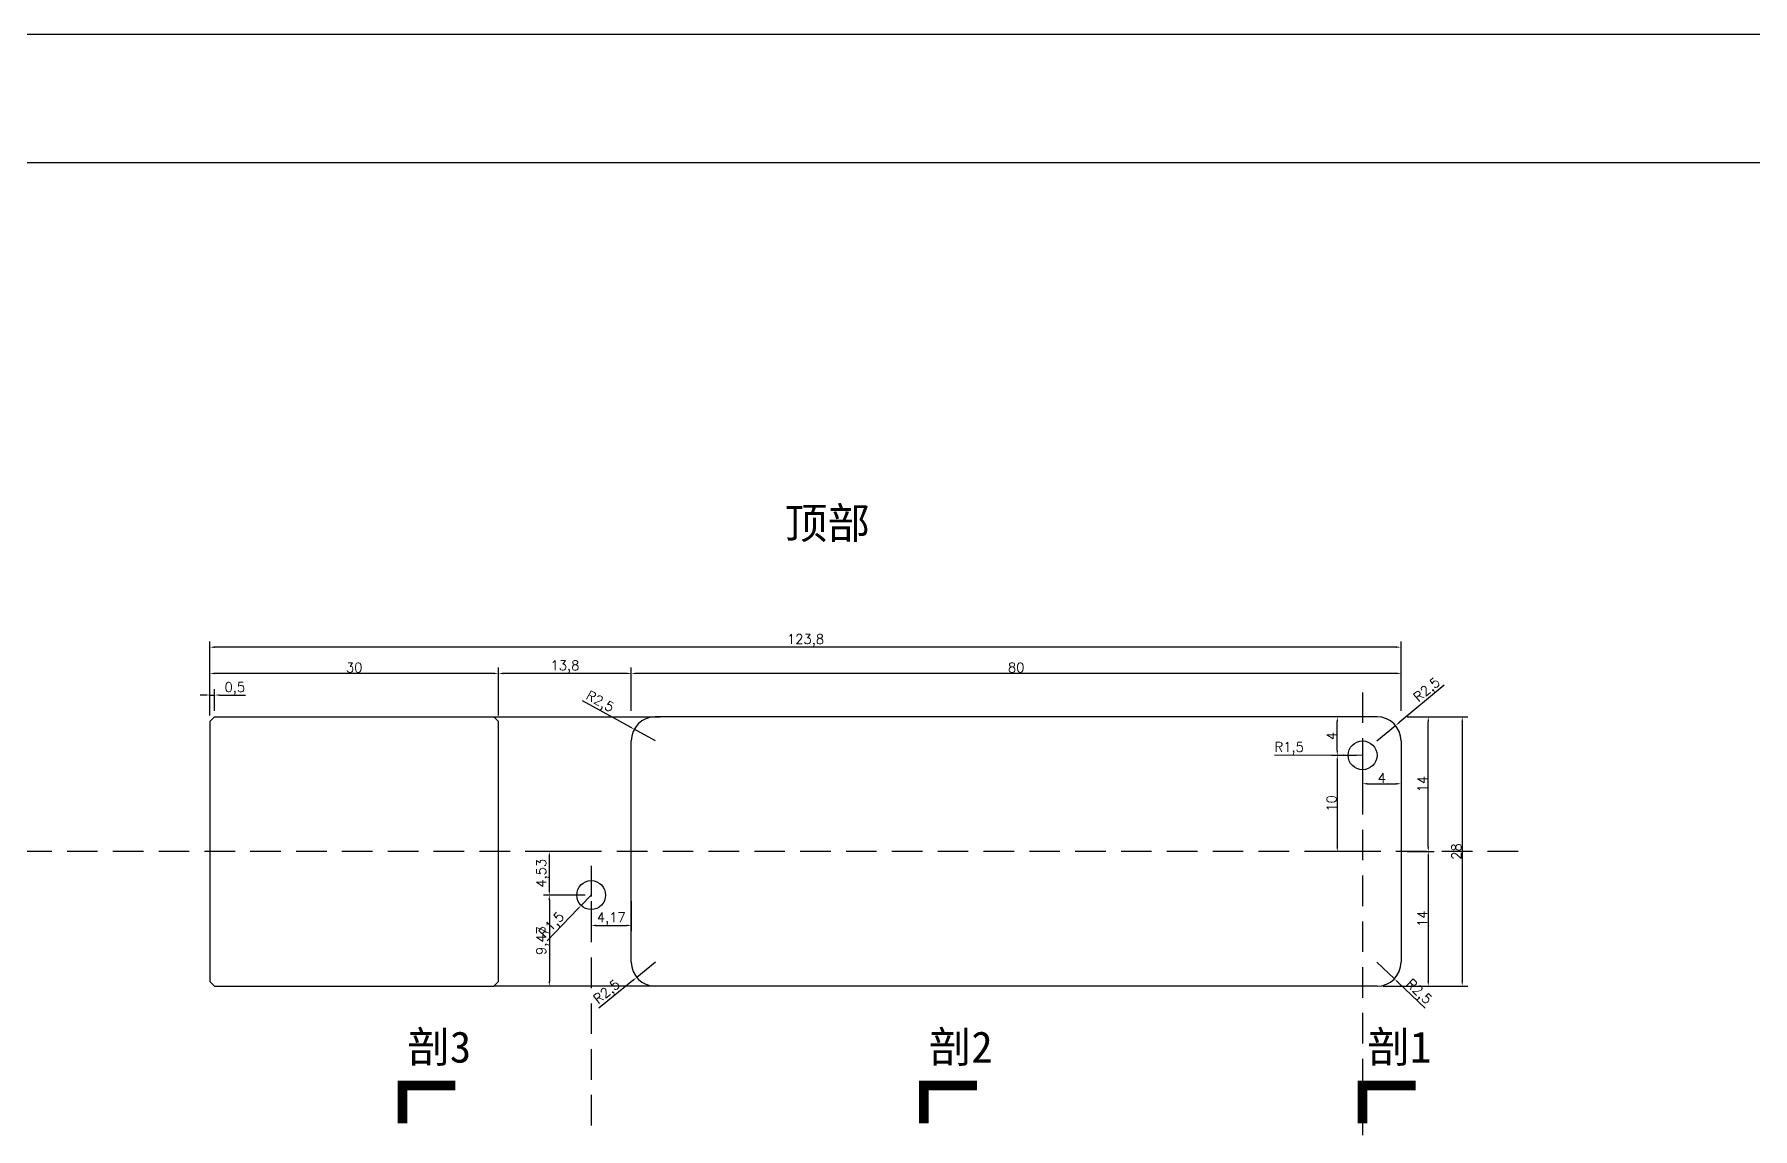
# Model space of a CAD drawing. Header units: millimetres. Extents: x 6817 to 15937, y -5221 to -164.
# Drawn here: x 9673.5 to 9852.1, y -278 to -164.3 of the extents above; entities that cross this region are included whole.
import ezdxf

# ---------------------------------------------------------------- set-up
doc = ezdxf.new("R2010")
doc.units = ezdxf.units.MM
doc.linetypes.add('HIDDEN', pattern=[9.525, 6.35, -3.175])
doc.layers.add('图层2', color=108, linetype='Continuous')
doc.styles.get("Standard").update_dxf_attribs({"font": 'txt', "bigfont": 'gbcbig.shx'})
doc.dimstyles.new('ISO-25', dxfattribs={"dimtxt": 1, "dimasz": 0.5, "dimexe": 0.6, "dimexo": 0.625, "dimgap": 0.1, "dimtad": 1, "dimtxsty": 'Standard', "dimcen": 2.5, "dimadec": 0, "dimazin": 0, "dimtfac": 1, "dimtmove": 0, "dimatfit": 3, "dimfxl": 0, "dimarcsym": 0})

# ---------------------------------------------------------------- blocks, each defined once
blk = doc.blocks.new('*D749')
at = {"layer": 'Defpoints', "color": 0, "linetype": 'ByBlock', "transparency": 16777216}
for p in [(9815.54, -235.23), (9818.37, -235.23), (9815.54, -249.23)]:
    blk.add_point(p, dxfattribs=at)
at = {"layer": '图层2', "color": 0, "linetype": 'ByBlock', "lineweight": -2, "transparency": 16777216}
for p, q in [((9816.17, -235.23), (9818.97, -235.23)), ((9818.37, -248.73), (9818.37, -235.73)), ((9816.17, -249.23), (9818.97, -249.23))]:
    blk.add_line(p, q, dxfattribs=at)
at = {"layer": '图层2', "color": 0, "linetype": 'ByBlock', "transparency": 16777216}
for points in [[(9818.29, -235.73), (9818.46, -235.73), (9818.37, -235.23)], [(9818.29, -248.73), (9818.46, -248.73), (9818.37, -249.23)]]:
    blk.add_solid(points, dxfattribs=at)
at = {"layer": '图层2', "color": 0, "linetype": 'ByBlock', "transparency": 16777216, "insert": (9817.77, -242.23), "char_height": 1, "attachment_point": 5, "rotation": 90}
blk.add_mtext('14', dxfattribs=at)
blk = doc.blocks.new('*D1239')
at = {"layer": 'Defpoints', "color": 0, "linetype": 'ByBlock', "transparency": 16777216}
for p in [(9818.37, -249.23), (9813.04, -263.23), (9818.37, -263.23)]:
    blk.add_point(p, dxfattribs=at)
at = {"layer": '图层2', "color": 0, "linetype": 'ByBlock', "lineweight": -2, "transparency": 16777216}
for p, q in [((9817.75, -249.23), (9817.77, -249.23)), ((9818.37, -249.73), (9818.37, -262.73)), ((9813.67, -263.23), (9818.97, -263.23))]:
    blk.add_line(p, q, dxfattribs=at)
at = {"layer": '图层2', "color": 0, "linetype": 'ByBlock', "transparency": 16777216}
for points in [[(9818.29, -249.73), (9818.46, -249.73), (9818.37, -249.23)], [(9818.29, -262.73), (9818.46, -262.73), (9818.37, -263.23)]]:
    blk.add_solid(points, dxfattribs=at)
at = {"layer": '图层2', "color": 0, "linetype": 'ByBlock', "transparency": 16777216, "insert": (9817.77, -256.23), "char_height": 1, "attachment_point": 5, "rotation": 90}
blk.add_mtext('14', dxfattribs=at)
blk = doc.blocks.new('*D750')
at = {"layer": 'Defpoints', "color": 0, "linetype": 'ByBlock', "transparency": 16777216}
for p in [(9735.55, -230.71), (9735.55, -235.23), (9815.54, -235.23)]:
    blk.add_point(p, dxfattribs=at)
at = {"layer": '图层2', "color": 0, "linetype": 'ByBlock', "lineweight": -2, "transparency": 16777216}
for p, q in [((9735.55, -234.6), (9735.55, -230.11)), ((9815.54, -234.6), (9815.54, -230.11)), ((9815.04, -230.71), (9736.05, -230.71))]:
    blk.add_line(p, q, dxfattribs=at)
at = {"layer": '图层2', "color": 0, "linetype": 'ByBlock', "transparency": 16777216}
for points in [[(9736.05, -230.63), (9736.05, -230.8), (9735.55, -230.71)], [(9815.04, -230.63), (9815.04, -230.8), (9815.54, -230.71)]]:
    blk.add_solid(points, dxfattribs=at)
at = {"layer": '图层2', "color": 0, "linetype": 'ByBlock', "transparency": 16777216, "insert": (9775.55, -230.11), "char_height": 1, "attachment_point": 5}
blk.add_mtext('80', dxfattribs=at)
blk = doc.blocks.new('*D751')
at = {"layer": 'Defpoints', "color": 0, "linetype": 'ByBlock', "transparency": 16777216}
for p in [(9721.75, -230.71), (9721.75, -235.23), (9735.55, -235.23)]:
    blk.add_point(p, dxfattribs=at)
at = {"layer": '图层2', "color": 0, "linetype": 'ByBlock', "lineweight": -2, "transparency": 16777216}
for p, q in [((9721.75, -234.6), (9721.75, -230.11)), ((9735.55, -234.6), (9735.55, -230.11)), ((9735.05, -230.71), (9722.25, -230.71))]:
    blk.add_line(p, q, dxfattribs=at)
at = {"layer": '图层2', "color": 0, "linetype": 'ByBlock', "transparency": 16777216}
for points in [[(9722.25, -230.63), (9722.25, -230.8), (9721.75, -230.71)], [(9735.05, -230.63), (9735.05, -230.8), (9735.55, -230.71)]]:
    blk.add_solid(points, dxfattribs=at)
at = {"layer": '图层2', "color": 0, "linetype": 'ByBlock', "transparency": 16777216, "insert": (9728.65, -230.03), "char_height": 1, "attachment_point": 5}
blk.add_mtext('13,8', dxfattribs=at)
blk = doc.blocks.new('*D1240')
at = {"layer": 'Defpoints', "color": 0, "linetype": 'ByBlock', "transparency": 16777216}
for p in [(9691.75, -230.71), (9691.75, -235.73), (9721.75, -235.73)]:
    blk.add_point(p, dxfattribs=at)
at = {"layer": '图层2', "color": 0, "linetype": 'ByBlock', "lineweight": -2, "transparency": 16777216}
for p, q in [((9691.75, -235.1), (9691.75, -230.11)), ((9721.75, -235.1), (9721.75, -230.11)), ((9721.25, -230.71), (9692.25, -230.71))]:
    blk.add_line(p, q, dxfattribs=at)
at = {"layer": '图层2', "color": 0, "linetype": 'ByBlock', "transparency": 16777216}
for points in [[(9692.25, -230.63), (9692.25, -230.8), (9691.75, -230.71)], [(9721.25, -230.63), (9721.25, -230.8), (9721.75, -230.71)]]:
    blk.add_solid(points, dxfattribs=at)
at = {"layer": '图层2', "color": 0, "linetype": 'ByBlock', "transparency": 16777216, "insert": (9706.75, -230.11), "char_height": 1, "attachment_point": 5}
blk.add_mtext('30', dxfattribs=at)
blk = doc.blocks.new('*D1241')
at = {"layer": 'Defpoints', "color": 0, "linetype": 'ByBlock', "transparency": 16777216}
for p in [(9692.25, -232.96), (9692.25, -235.23), (9691.75, -235.73)]:
    blk.add_point(p, dxfattribs=at)
at = {"layer": '图层2', "color": 0, "linetype": 'ByBlock', "lineweight": -2, "transparency": 16777216}
for p, q in [((9691.25, -232.96), (9690.75, -232.96)), ((9691.75, -235.1), (9691.75, -232.36)), ((9691.75, -232.96), (9692.25, -232.96)), ((9692.25, -234.6), (9692.25, -232.36)), ((9692.75, -232.96), (9695.45, -232.96))]:
    blk.add_line(p, q, dxfattribs=at)
at = {"layer": '图层2', "color": 0, "linetype": 'ByBlock', "transparency": 16777216}
for points in [[(9691.25, -232.88), (9691.25, -233.04), (9691.75, -232.96)], [(9692.75, -232.88), (9692.75, -233.04), (9692.25, -232.96)]]:
    blk.add_solid(points, dxfattribs=at)
at = {"layer": '图层2', "color": 0, "linetype": 'ByBlock', "transparency": 16777216, "insert": (9694.35, -232.28), "char_height": 1, "attachment_point": 5}
blk.add_mtext('0,5', dxfattribs=at)
blk = doc.blocks.new('*D1242')
at = {"layer": 'Defpoints', "color": 0, "linetype": 'ByBlock', "transparency": 16777216}
for p in [(9731.38, -253.76), (9735.55, -253.76), (9735.55, -256.91)]:
    blk.add_point(p, dxfattribs=at)
at = {"layer": '图层2', "color": 0, "linetype": 'ByBlock', "lineweight": -2, "transparency": 16777216}
for p, q in [((9731.38, -254.38), (9731.38, -257.51)), ((9735.55, -254.38), (9735.55, -257.51)), ((9731.88, -256.91), (9735.05, -256.91))]:
    blk.add_line(p, q, dxfattribs=at)
at = {"layer": '图层2', "color": 0, "linetype": 'ByBlock', "transparency": 16777216}
for points in [[(9731.88, -256.83), (9731.88, -257), (9731.38, -256.91)], [(9735.05, -256.83), (9735.05, -257), (9735.55, -256.91)]]:
    blk.add_solid(points, dxfattribs=at)
at = {"layer": '图层2', "color": 0, "linetype": 'ByBlock', "transparency": 16777216, "insert": (9733.46, -256.23), "char_height": 1, "attachment_point": 5}
blk.add_mtext('4,17', dxfattribs=at)
blk = doc.blocks.new('*D1243')
at = {"layer": 'Defpoints', "color": 0, "linetype": 'ByBlock', "transparency": 16777216}
for p in [(9727.03, -249.23), (9730.99, -249.23), (9731.38, -253.76)]:
    blk.add_point(p, dxfattribs=at)
at = {"layer": '图层2', "color": 0, "linetype": 'ByBlock', "lineweight": -2, "transparency": 16777216}
for p, q in [((9730.37, -249.23), (9726.43, -249.23)), ((9727.03, -253.26), (9727.03, -249.73)), ((9730.75, -253.76), (9726.43, -253.76))]:
    blk.add_line(p, q, dxfattribs=at)
at = {"layer": '图层2', "color": 0, "linetype": 'ByBlock', "transparency": 16777216}
for points in [[(9726.94, -249.73), (9727.11, -249.73), (9727.03, -249.23)], [(9726.94, -253.26), (9727.11, -253.26), (9727.03, -253.76)]]:
    blk.add_solid(points, dxfattribs=at)
at = {"layer": '图层2', "color": 0, "linetype": 'ByBlock', "transparency": 16777216, "insert": (9726.34, -251.49), "char_height": 1, "attachment_point": 5, "rotation": 90}
blk.add_mtext('4,53', dxfattribs=at)
blk = doc.blocks.new('*D752')
at = {"layer": 'Defpoints', "color": 0, "linetype": 'ByBlock', "transparency": 16777216}
for p in [(9816.17, -235.23), (9816.07, -263.23), (9821.9, -263.23)]:
    blk.add_point(p, dxfattribs=at)
at = {"layer": '图层2', "color": 0, "linetype": 'ByBlock', "lineweight": -2, "transparency": 16777216}
for p, q in [((9816.79, -235.23), (9822.5, -235.23)), ((9821.9, -235.73), (9821.9, -262.73)), ((9816.7, -263.23), (9822.5, -263.23))]:
    blk.add_line(p, q, dxfattribs=at)
at = {"layer": '图层2', "color": 0, "linetype": 'ByBlock', "transparency": 16777216}
for points in [[(9821.82, -235.73), (9821.98, -235.73), (9821.9, -235.23)], [(9821.82, -262.73), (9821.98, -262.73), (9821.9, -263.23)]]:
    blk.add_solid(points, dxfattribs=at)
at = {"layer": '图层2', "color": 0, "linetype": 'ByBlock', "transparency": 16777216, "insert": (9821.3, -249.23), "char_height": 1, "attachment_point": 5, "rotation": 90}
blk.add_mtext('28', dxfattribs=at)
blk = doc.blocks.new('*D753')
at = {"layer": 'Defpoints', "color": 0, "linetype": 'ByBlock', "transparency": 16777216}
for p in [(9691.75, -227.98), (9691.75, -235.1), (9815.54, -235.23)]:
    blk.add_point(p, dxfattribs=at)
at = {"layer": '图层2', "color": 0, "linetype": 'ByBlock', "lineweight": -2, "transparency": 16777216}
for p, q in [((9691.75, -234.48), (9691.75, -227.38)), ((9815.04, -227.98), (9692.25, -227.98)), ((9815.54, -234.6), (9815.54, -227.38))]:
    blk.add_line(p, q, dxfattribs=at)
at = {"layer": '图层2', "color": 0, "linetype": 'ByBlock', "transparency": 16777216}
for points in [[(9692.25, -227.9), (9692.25, -228.07), (9691.75, -227.98)], [(9815.04, -227.9), (9815.04, -228.07), (9815.54, -227.98)]]:
    blk.add_solid(points, dxfattribs=at)
at = {"layer": '图层2', "color": 0, "linetype": 'ByBlock', "transparency": 16777216, "insert": (9753.65, -227.3), "char_height": 1, "attachment_point": 5}
blk.add_mtext('123,8', dxfattribs=at)
blk = doc.blocks.new('*D1244')
at = {"layer": 'Defpoints', "color": 0, "linetype": 'ByBlock', "transparency": 16777216}
for p in [(9810.04, -239.22), (9811.54, -239.23)]:
    blk.add_point(p, dxfattribs=at)
at = {"layer": '图层2', "color": 0, "linetype": 'ByBlock', "lineweight": -2, "transparency": 16777216}
for p, q in [((9802.4, -239.19), (9809.54, -239.22)), ((9811.54, -239.23), (9810.04, -239.22))]:
    blk.add_line(p, q, dxfattribs=at)
at = {"layer": '图层2', "color": 0, "linetype": 'ByBlock', "transparency": 16777216}
blk.add_solid([(9809.55, -239.13), (9809.54, -239.3), (9810.04, -239.22)], dxfattribs=at)
at = {"layer": '图层2', "color": 0, "linetype": 'ByBlock', "transparency": 16777216, "insert": (9803.92, -238.51), "char_height": 1, "attachment_point": 5, "rotation": 359.7505}
blk.add_mtext('R1,5', dxfattribs=at)
blk = doc.blocks.new('*D1245')
at = {"layer": 'Defpoints', "color": 0, "linetype": 'ByBlock', "transparency": 16777216}
for p in [(9811.54, -239.23), (9815.54, -239.23), (9815.54, -242.18)]:
    blk.add_point(p, dxfattribs=at)
at = {"layer": '图层2', "color": 0, "linetype": 'ByBlock', "lineweight": -2, "transparency": 16777216}
for p, q in [((9811.54, -239.85), (9811.54, -242.78)), ((9815.54, -239.85), (9815.54, -242.78)), ((9812.04, -242.18), (9815.04, -242.18))]:
    blk.add_line(p, q, dxfattribs=at)
at = {"layer": '图层2', "color": 0, "linetype": 'ByBlock', "transparency": 16777216}
for points in [[(9812.04, -242.1), (9812.04, -242.27), (9811.54, -242.18)], [(9815.04, -242.1), (9815.04, -242.27), (9815.54, -242.18)]]:
    blk.add_solid(points, dxfattribs=at)
at = {"layer": '图层2', "color": 0, "linetype": 'ByBlock', "transparency": 16777216, "insert": (9813.54, -241.58), "char_height": 1, "attachment_point": 5}
blk.add_mtext('4', dxfattribs=at)
blk = doc.blocks.new('*D1246')
at = {"layer": 'Defpoints', "color": 0, "linetype": 'ByBlock', "transparency": 16777216}
for p in [(9808.92, -235.23), (9812.03, -235.23), (9811.54, -239.23)]:
    blk.add_point(p, dxfattribs=at)
at = {"layer": '图层2', "color": 0, "linetype": 'ByBlock', "lineweight": -2, "transparency": 16777216}
for p, q in [((9811.41, -235.23), (9808.32, -235.23)), ((9808.92, -238.73), (9808.92, -235.73)), ((9810.92, -239.23), (9808.32, -239.23))]:
    blk.add_line(p, q, dxfattribs=at)
at = {"layer": '图层2', "color": 0, "linetype": 'ByBlock', "transparency": 16777216}
for points in [[(9808.83, -235.73), (9809, -235.73), (9808.92, -235.23)], [(9808.83, -238.73), (9809, -238.73), (9808.92, -239.23)]]:
    blk.add_solid(points, dxfattribs=at)
at = {"layer": '图层2', "color": 0, "linetype": 'ByBlock', "transparency": 16777216, "insert": (9808.32, -237.23), "char_height": 1, "attachment_point": 5, "rotation": 90}
blk.add_mtext('4', dxfattribs=at)
blk = doc.blocks.new('*D1247')
at = {"layer": 'Defpoints', "color": 0, "linetype": 'ByBlock', "transparency": 16777216}
for p in [(9811.54, -239.23), (9808.92, -249.23), (9811.54, -249.23)]:
    blk.add_point(p, dxfattribs=at)
at = {"layer": '图层2', "color": 0, "linetype": 'ByBlock', "lineweight": -2, "transparency": 16777216}
for p, q in [((9810.92, -239.23), (9808.32, -239.23)), ((9808.92, -239.73), (9808.92, -248.73)), ((9810.92, -249.23), (9808.32, -249.23))]:
    blk.add_line(p, q, dxfattribs=at)
at = {"layer": '图层2', "color": 0, "linetype": 'ByBlock', "transparency": 16777216}
for points in [[(9808.83, -239.73), (9809, -239.73), (9808.92, -239.23)], [(9808.83, -248.73), (9809, -248.73), (9808.92, -249.23)]]:
    blk.add_solid(points, dxfattribs=at)
at = {"layer": '图层2', "color": 0, "linetype": 'ByBlock', "transparency": 16777216, "insert": (9808.32, -244.23), "char_height": 1, "attachment_point": 5, "rotation": 90}
blk.add_mtext('10', dxfattribs=at)
blk = doc.blocks.new('*D1248')
at = {"layer": 'Defpoints', "color": 0, "linetype": 'ByBlock', "transparency": 16777216}
for p in [(9730.33, -254.83), (9731.38, -253.76)]:
    blk.add_point(p, dxfattribs=at)
at = {"layer": '图层2', "color": 0, "linetype": 'ByBlock', "lineweight": -2, "transparency": 16777216}
for p, q in [((9726.79, -258.5), (9729.98, -255.19)), ((9731.38, -253.76), (9730.33, -254.83))]:
    blk.add_line(p, q, dxfattribs=at)
at = {"layer": '图层2', "color": 0, "linetype": 'ByBlock', "transparency": 16777216}
blk.add_solid([(9729.92, -255.14), (9730.04, -255.25), (9730.33, -254.83)], dxfattribs=at)
at = {"layer": '图层2', "color": 0, "linetype": 'ByBlock', "transparency": 16777216, "insert": (9727.35, -256.93), "char_height": 1, "attachment_point": 5, "rotation": 45.9416}
blk.add_mtext('R1,5', dxfattribs=at)
blk = doc.blocks.new('*D1344')
at = {"layer": 'Defpoints', "color": 0, "linetype": 'ByBlock', "transparency": 16777216}
for p in [(9814.97, -236.14), (9813.04, -237.73)]:
    blk.add_point(p, dxfattribs=at)
at = {"layer": '图层2', "color": 0, "linetype": 'ByBlock', "lineweight": -2, "transparency": 16777216}
for p, q in [((9820.03, -231.95), (9815.36, -235.82)), ((9813.04, -237.73), (9814.97, -236.14))]:
    blk.add_line(p, q, dxfattribs=at)
at = {"layer": '图层2', "color": 0, "linetype": 'ByBlock', "transparency": 16777216}
blk.add_solid([(9815.31, -235.75), (9815.41, -235.88), (9814.97, -236.14)], dxfattribs=at)
at = {"layer": '图层2', "color": 0, "linetype": 'ByBlock', "transparency": 16777216, "insert": (9818.3, -232.5), "char_height": 1, "attachment_point": 5, "rotation": 39.5497}
blk.add_mtext('R2,5', dxfattribs=at)
blk = doc.blocks.new('*D1345')
at = {"layer": 'Defpoints', "color": 0, "linetype": 'ByBlock', "transparency": 16777216}
for p in [(9813.04, -260.73), (9814.85, -262.46)]:
    blk.add_point(p, dxfattribs=at)
at = {"layer": '图层2', "color": 0, "linetype": 'ByBlock', "lineweight": -2, "transparency": 16777216}
for p, q in [((9813.04, -260.73), (9814.85, -262.46)), ((9818.06, -265.53), (9815.21, -262.8))]:
    blk.add_line(p, q, dxfattribs=at)
at = {"layer": '图层2', "color": 0, "linetype": 'ByBlock', "transparency": 16777216}
blk.add_solid([(9815.27, -262.74), (9815.15, -262.86), (9814.85, -262.46)], dxfattribs=at)
at = {"layer": '图层2', "color": 0, "linetype": 'ByBlock', "transparency": 16777216, "insert": (9817.32, -263.87), "char_height": 1, "attachment_point": 5, "rotation": 316.2565}
blk.add_mtext('R2,5', dxfattribs=at)
blk = doc.blocks.new('*D1346')
at = {"layer": 'Defpoints', "color": 0, "linetype": 'ByBlock', "transparency": 16777216}
for p in [(9736.11, -262.31), (9738.05, -260.73)]:
    blk.add_point(p, dxfattribs=at)
at = {"layer": '图层2', "color": 0, "linetype": 'ByBlock', "lineweight": -2, "transparency": 16777216}
for p, q in [((9738.05, -260.73), (9736.11, -262.31)), ((9732.19, -265.49), (9735.72, -262.62))]:
    blk.add_line(p, q, dxfattribs=at)
at = {"layer": '图层2', "color": 0, "linetype": 'ByBlock', "transparency": 16777216}
blk.add_solid([(9735.67, -262.56), (9735.77, -262.69), (9736.11, -262.31)], dxfattribs=at)
at = {"layer": '图层2', "color": 0, "linetype": 'ByBlock', "transparency": 16777216, "insert": (9733.07, -263.9), "char_height": 1, "attachment_point": 5, "rotation": 39.1486}
blk.add_mtext('R2,5', dxfattribs=at)
blk = doc.blocks.new('*D1347')
at = {"layer": 'Defpoints', "color": 0, "linetype": 'ByBlock', "transparency": 16777216}
for p in [(9735.86, -236.52), (9738.05, -237.73)]:
    blk.add_point(p, dxfattribs=at)
at = {"layer": '图层2', "color": 0, "linetype": 'ByBlock', "lineweight": -2, "transparency": 16777216}
for p, q in [((9730.44, -233.53), (9735.42, -236.28)), ((9738.05, -237.73), (9735.86, -236.52))]:
    blk.add_line(p, q, dxfattribs=at)
at = {"layer": '图层2', "color": 0, "linetype": 'ByBlock', "transparency": 16777216}
blk.add_solid([(9735.46, -236.2), (9735.38, -236.35), (9735.86, -236.52)], dxfattribs=at)
at = {"layer": '图层2', "color": 0, "linetype": 'ByBlock', "transparency": 16777216, "insert": (9732.25, -233.74), "char_height": 1, "attachment_point": 5, "rotation": 331.0727}
blk.add_mtext('R2,5', dxfattribs=at)
blk = doc.blocks.new('*D1356')
at = {"layer": 'Defpoints', "color": 0, "linetype": 'ByBlock', "transparency": 16777216}
for p in [(9731.38, -253.76), (9727.03, -263.23), (9731.38, -263.23)]:
    blk.add_point(p, dxfattribs=at)
at = {"layer": '图层2', "color": 0, "linetype": 'ByBlock', "lineweight": -2, "transparency": 16777216}
for p, q in [((9730.75, -253.76), (9726.43, -253.76)), ((9727.03, -254.26), (9727.03, -262.73)), ((9730.75, -263.23), (9726.43, -263.23))]:
    blk.add_line(p, q, dxfattribs=at)
at = {"layer": '图层2', "color": 0, "linetype": 'ByBlock', "transparency": 16777216}
for points in [[(9726.94, -254.26), (9727.11, -254.26), (9727.03, -253.76)], [(9726.94, -262.73), (9727.11, -262.73), (9727.03, -263.23)]]:
    blk.add_solid(points, dxfattribs=at)
at = {"layer": '图层2', "color": 0, "linetype": 'ByBlock', "transparency": 16777216, "insert": (9726.34, -258.49), "char_height": 1, "attachment_point": 5, "rotation": 90}
blk.add_mtext('9,47', dxfattribs=at)

msp = doc.modelspace()

# ---------------------------------------------------------------- linework, layer by layer
at = {"layer": '图层2', "color": 2, "linetype": 'ByBlock'}
for p, q in [((10062.569, -164.27), (9492.484, -164.27)), ((10062.569, -177.621), (9492.484, -177.621)), ((9692.245, -235.227), (9691.745, -235.727)), ((9692.245, -235.227), (9721.245, -235.227)), ((9721.745, -235.727), (9721.245, -235.227)), ((9721.245, -235.227), (9738.545, -235.227)), ((9813.045, -235.227), (9738.045, -235.227)), ((9691.745, -235.727), (9691.745, -262.727)), ((9721.745, -262.727), (9721.745, -235.727)), ((9735.545, -260.727), (9735.545, -237.727)), ((9815.545, -237.727), (9815.545, -260.727)), ((9692.245, -263.227), (9691.745, -262.727)), ((9692.245, -263.227), (9721.245, -263.227)), ((9721.245, -263.227), (9721.745, -262.727)), ((9738.545, -263.227), (9721.245, -263.227)), ((9813.045, -263.227), (9738.045, -263.227))]:
    msp.add_line(p, q, dxfattribs=at)
at = {"layer": '图层2', "color": 3, "linetype": 'HIDDEN', "ltscale": 0.5}
for p, q in [((9811.545, -232.68), (9811.545, -318.231)), ((9827.718, -249.227), (9658.324, -249.227)), ((9731.375, -250.728), (9731.375, -365.691))]:
    msp.add_line(p, q, dxfattribs=at)
at = {"layer": '图层2', "color": 6, "linetype": 'ByBlock', "const_width": 1}
for points in [[(9717.277, -273.546), (9711.769, -273.546), (9711.769, -277.492)], [(9771.47, -273.546), (9765.962, -273.546), (9765.962, -277.492)], [(9817.053, -273.546), (9811.545, -273.546), (9811.545, -277.492)]]:
    msp.add_lwpolyline(points, dxfattribs=at)
at = {"layer": '图层2', "color": 2, "linetype": 'ByBlock'}
msp.add_circle((9811.545, -239.227), 1.5, dxfattribs=at)
at = {"layer": '图层2', "color": 1, "linetype": 'ByBlock'}
msp.add_circle((9731.375, -253.757), 1.5, dxfattribs=at)
at = {"layer": '图层2', "color": 2, "linetype": 'ByBlock'}
for centre, start, end in [((9738.045, -237.727), 90, 180), ((9813.045, -237.727), 0, 90), ((9738.045, -260.727), 180, 270), ((9813.045, -260.727), 270, 0)]:
    msp.add_arc(centre, 2.5, start, end, dxfattribs=at)

# ---------------------------------------------------------------- texts
at = {"layer": '图层2', "color": 6, "linetype": 'ByBlock', "char_height": 3.25, "attachment_point": 3}
for s, insert in [('{\\fSimSun|b0|i0|c134|p2;\\C0;顶部}', (9760.357, -213.464)), ('{\\fSimSun|b0|i0|c134|p2;\\C0;剖3}', (9718.906, -267.926)), ('{\\fSimSun|b0|i0|c134|p2;\\C0;剖2}', (9773.099, -267.926)), ('{\\fSimSun|b0|i0|c134|p2;\\C0;剖1}', (9818.681, -267.926))]:
    msp.add_mtext_dynamic_manual_height_columns(s, width=15.45396, gutter_width=12.5, heights=[0], dxfattribs=dict(at, insert=insert))

# ---------------------------------------------------------------- dimensions: what is measured, and where the dimension line sits
at = {"layer": '图层2', "color": 6, "linetype": 'ByBlock'}
for base, p1, p2, angle, picture, middle in [((9691.745, -227.982), (9815.545, -235.227), (9691.745, -235.102), 180, '*D753', (9753.645, -227.298)), ((9691.745, -230.712), (9721.745, -235.727), (9691.745, -235.727), 180, '*D1240', (9706.745, -230.112)), ((9721.745, -230.712), (9735.545, -235.227), (9721.745, -235.227), 180, '*D751', (9728.645, -230.029)), ((9735.545, -230.712), (9815.545, -235.227), (9735.545, -235.227), 180, '*D750', (9775.545, -230.112)), ((9692.245, -232.96), (9691.745, -235.727), (9692.245, -235.227), 180, '*D1241', (9694.345, -232.276)), ((9808.918, -235.227), (9811.545, -239.227), (9812.031, -235.227), 90, '*D1246', (9808.318, -237.227)), ((9818.374, -235.227), (9815.545, -249.227), (9815.545, -235.227), 90, '*D749', (9817.774, -242.227)), ((9821.901, -263.227), (9816.17, -235.227), (9816.072, -263.227), 90, '*D752', (9821.301, -249.227)), ((9808.918, -249.227), (9811.545, -239.227), (9811.545, -249.227), 90, '*D1247', (9808.318, -244.227)), ((9815.545, -242.183), (9811.545, -239.227), (9815.545, -239.227), 180, '*D1245', (9813.545, -241.583)), ((9727.026, -249.227), (9731.375, -253.757), (9730.995, -249.227), 90, '*D1243', (9726.343, -251.492)), ((9818.374, -263.227), (9818.374, -249.227), (9813.045, -263.227), 90, '*D1239', (9817.774, -256.227)), ((9727.026, -263.227), (9731.375, -253.757), (9731.375, -263.227), 90, '*D1356', (9726.343, -258.492)), ((9735.545, -256.912), (9731.375, -253.757), (9735.545, -253.757), 180, '*D1242', (9733.46, -256.229))]:
    dim = msp.add_linear_dim(base=base, p1=p1, p2=p2, angle=angle, dimstyle='ISO-25', dxfattribs=at)
    dim.commit()
    dim.dimension.update_dxf_attribs({"geometry": picture, "text_midpoint": middle})
for center, mpoint, picture, middle in [((9813.045, -237.727), (9814.973, -236.135), '*D1344', (9818.737, -233.027)), ((9738.045, -237.727), (9735.857, -236.518), '*D1347', (9731.916, -234.34)), ((9811.545, -239.227), (9810.045, -239.221), '*D1244', (9803.914, -239.194)), ((9731.375, -253.757), (9730.332, -254.835), '*D1248', (9727.84, -257.41)), ((9738.045, -260.727), (9736.107, -262.305), '*D1346', (9733.498, -264.429)), ((9813.045, -260.727), (9814.851, -262.456), '*D1345', (9816.847, -264.366))]:
    dim = msp.add_radius_dim(center=center, mpoint=mpoint, dimstyle='ISO-25', dxfattribs=at)
    dim.commit()
    dim.dimension.update_dxf_attribs({"geometry": picture, "text_midpoint": middle, "dimtype": 164})

doc.saveas('drawing.dxf')
